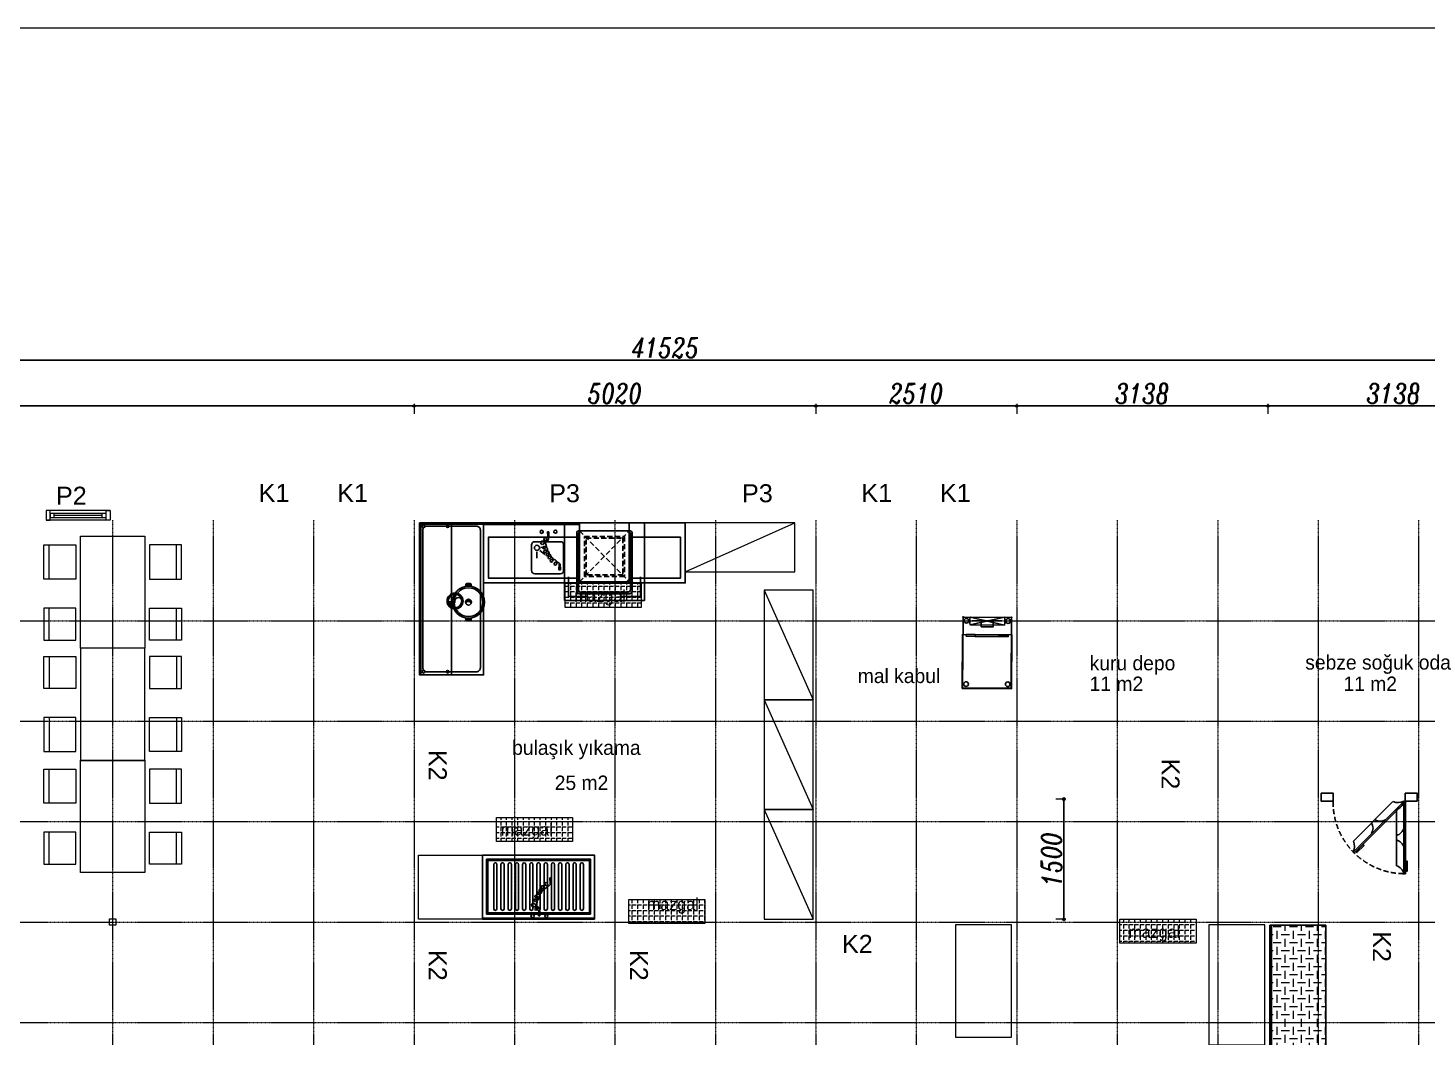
# Model space of a CAD drawing. Header units: millimetres. Extents: x 2046572 to 2142688, y 118270 to 150679.
# Drawn here: x 2062892 to 2080370, y 138072 to 150679 of the extents above; entities that cross this region are included whole.
import ezdxf

# ---------------------------------------------------------------- set-up
doc = ezdxf.new("R2010")
doc.units = ezdxf.units.MM
doc.header["$LTSCALE"] = 0.5
doc.set_wipeout_variables(frame=1)
for name, pattern in [('CENTER2', [28.575, 19.05, -3.175, 3.175, -3.175]), ('CONTINU', [0]), ('DASHED', [19.05, 12.7, -6.35]), ('HIDDEN2', [4.7625, 3.175, -1.5875]), ('HIDDENX2', [19.05, 12.7, -6.35])]:
    doc.linetypes.add(name, pattern=pattern)
doc.layers.get('0').update_dxf_attribs({"lineweight": 13})
for name, color, linetype in [('0-MUTFAK', 7, 'Continuous'), ('200-EquipBorder-2d', 9, 'Continuous'), ('200-EquipInternal-2d', 252, 'Continuous'), ('200-EquipSteel-3d', 9, 'Continuous'), ('Kıtc-002 Çizgi', 7, 'Continuous'), ('Kıtc-034 Soğuk Oda', 1, 'Continuous'), ('S2000-002 Çizgi', 7, 'Continuous')]:
    doc.layers.add(name, color=color, linetype=linetype)
doc.layers.add('200-InsPoint-3D', color=3, linetype='Continuous', plot=False)
for name, color, linetype, lineweight in [('AKS', 31, 'CENTER2', 0), ('GRC-et', 10, 'Continuous', 15), ('KAPI', 213, 'Continuous', 13), ('OLCU', 7, 'Continuous', 15), ('PENCERE', 142, 'Continuous', 13), ('TEFRİS-M', 232, 'Continuous', 5), ('TEFRİŞŞ', 1, 'Continuous', 9)]:
    doc.layers.add(name, color=color, linetype=linetype, lineweight=lineweight)
doc.layers.add('ÖLÇÜ', color=7, linetype='Continuous', lineweight=9, true_color=0x908370)
doc.styles.add('Arch-Dim', font='italic8.shx', dxfattribs={"width": 0.75})
doc.styles.get("Standard").update_dxf_attribs({"font": 'romans.shx', "width": 0.75})
doc.styles.add('T3', font='arial.ttf')
doc.styles.add('TAKSİM', font='GOTHIC.TTF', dxfattribs={"height": 20})
doc.dimstyles.new('NURİŞ', dxfattribs={"dimtxt": 200, "dimasz": 1, "dimexe": 10, "dimexo": 50, "dimgap": 30, "dimtad": 1, "dimdec": 0, "dimrnd": 0.1, "dimzin": 12, "dimdsep": 46, "dimtxsty": 'Arch-Dim', "dimblk1": 'dot', "dimblk2": 'dot1', "dimsah": 1, "dimcen": 1, "dimse1": 1, "dimse2": 1, "dimclrd": 256, "dimclre": 256, "dimclrt": 256, "dimadec": 1, "dimazin": 3, "dimtfac": 1, "dimtdec": 0, "dimtix": 1, "dimtmove": 2, "dimatfit": 3, "dimfxl": 1, "dimtolj": 1, "dimtzin": 0, "dimarcsym": 0})
pattern_1 = [(270, (-104202.414, 8127.394), (69.85, 1e-13), [50.8, -19.05]), (8e-14, (-104202.414, 8127.394), (-1e-13, 69.85), [50.8, -19.05])]

# ---------------------------------------------------------------- blocks, each defined once
blk = doc.blocks.new('80x110')
at = {"layer": 'PENCERE'}
for p, q in [((1931734, 147171), (1930934, 147171)), ((1931734, 147051), (1930934, 147051)), ((1931034, 147086), (1931034, 147136)), ((1931634, 147111), (1931034, 147111)), ((1931634, 147086), (1931634, 147136))]:
    blk.add_line(p, q, dxfattribs=at)
for points in [[(1930984, 147171), (1930934, 147171), (1930934, 147051), (1930984, 147051)], [(1931684, 147171), (1931734, 147171), (1931734, 147051), (1931684, 147051)], [(1931684, 147086), (1931684, 147136), (1930984, 147136), (1930984, 147086)]]:
    blk.add_lwpolyline(points, close=True, dxfattribs=at)
blk = doc.blocks.new('dot')
at = {"layer": 'OLCU'}
h = blk.add_hatch(color=256, dxfattribs=at)
h.paths.add_polyline_path([(0, 15), (0, 0), (15, 0, 0.414214)])
h.paths.add_polyline_path([(0, 15, 0.414214), (-15, 0), (0, 0)])
h.paths.add_polyline_path([(-15, 0, 0.414214), (0, -15), (0, 0)])
h.paths.add_polyline_path([(15, 0), (0, 0), (0, -15, 0.414214)])
for p, q in [((-25, 0), (25, 0)), ((0, 25), (0, -100))]:
    blk.add_line(p, q, dxfattribs=at)
blk.add_circle((0, 0), 15, dxfattribs=at)
blk = doc.blocks.new('dot1')
at = {"layer": 'OLCU'}
h = blk.add_hatch(color=256, dxfattribs=at)
h.paths.add_polyline_path([(0, -15), (0, 0), (-15, 0, 0.414214)])
h.paths.add_polyline_path([(0, -15, 0.414214), (15, 0), (0, 0)])
h.paths.add_polyline_path([(15, 0, 0.414214), (0, 15), (0, 0)])
h.paths.add_polyline_path([(-15, 0), (0, 0), (0, 15, 0.414214)])
for p, q in [((25, 0), (-25, 0)), ((0, -25), (0, 100))]:
    blk.add_line(p, q, dxfattribs=at)
blk.add_circle((0, 0), 15, dxfattribs=at)
blk = doc.blocks.new('*D26')
at = {"layer": 'Defpoints', "color": 0, "linetype": 'CONTINU', "transparency": 16777216}
for p in [(2078383, 145957), (2081520, 144639), (2078383, 144529)]:
    blk.add_point(p, dxfattribs=at)
at = {"layer": 'ÖLÇÜ', "linetype": 'CONTINU', "lineweight": -2, "transparency": 16777216}
blk.add_line((2081519, 145957), (2078384, 145957), dxfattribs=at)
at = {"layer": 'ÖLÇÜ', "linetype": 'CONTINU', "lineweight": -2, "transparency": 16777216, "rotation": 180}
blk.add_blockref('dot1', (2078383, 145957), dxfattribs=at)
at = {"layer": 'ÖLÇÜ', "linetype": 'CONTINU', "lineweight": -2, "transparency": 16777216}
blk.add_blockref('dot', (2081520, 145957), dxfattribs=at)
at = {"layer": 'ÖLÇÜ', "linetype": 'CONTINU', "transparency": 16777216, "insert": (2079952, 146112), "char_height": 250, "attachment_point": 5, "style": 'Arch-Dim'}
blk.add_mtext('\\A1;3138', dxfattribs=at)
blk = doc.blocks.new('*D27')
at = {"layer": 'Defpoints', "color": 0, "linetype": 'CONTINU', "transparency": 16777216}
for p in [(2075245, 145957), (2075245, 144529), (2078383, 144529)]:
    blk.add_point(p, dxfattribs=at)
at = {"layer": 'ÖLÇÜ', "linetype": 'CONTINU', "lineweight": -2, "transparency": 16777216}
blk.add_line((2078382, 145957), (2075246, 145957), dxfattribs=at)
at = {"layer": 'ÖLÇÜ', "linetype": 'CONTINU', "lineweight": -2, "transparency": 16777216, "rotation": 180}
blk.add_blockref('dot1', (2075245, 145957), dxfattribs=at)
at = {"layer": 'ÖLÇÜ', "linetype": 'CONTINU', "lineweight": -2, "transparency": 16777216}
blk.add_blockref('dot', (2078383, 145957), dxfattribs=at)
at = {"layer": 'ÖLÇÜ', "linetype": 'CONTINU', "transparency": 16777216, "insert": (2076814, 146112), "char_height": 250, "attachment_point": 5, "style": 'Arch-Dim'}
blk.add_mtext('\\A1;3138', dxfattribs=at)
blk = doc.blocks.new('*D28')
at = {"layer": 'Defpoints', "color": 0, "linetype": 'CONTINU', "transparency": 16777216}
for p in [(2067715, 145957), (2067715, 144529), (2072735, 144529)]:
    blk.add_point(p, dxfattribs=at)
at = {"layer": 'ÖLÇÜ', "linetype": 'CONTINU', "lineweight": -2, "transparency": 16777216}
blk.add_line((2072734, 145957), (2067716, 145957), dxfattribs=at)
at = {"layer": 'ÖLÇÜ', "linetype": 'CONTINU', "lineweight": -2, "transparency": 16777216, "rotation": 180}
blk.add_blockref('dot1', (2067715, 145957), dxfattribs=at)
at = {"layer": 'ÖLÇÜ', "linetype": 'CONTINU', "lineweight": -2, "transparency": 16777216}
blk.add_blockref('dot', (2072735, 145957), dxfattribs=at)
at = {"layer": 'ÖLÇÜ', "linetype": 'CONTINU', "transparency": 16777216, "insert": (2070225, 146112), "char_height": 250, "attachment_point": 5, "style": 'Arch-Dim'}
blk.add_mtext('\\A1;5020', dxfattribs=at)
blk = doc.blocks.new('*D29')
at = {"layer": 'Defpoints', "color": 0, "linetype": 'CONTINU', "transparency": 16777216}
for p in [(2049637, 145957), (2049637, 144529), (2067715, 144529)]:
    blk.add_point(p, dxfattribs=at)
at = {"layer": 'ÖLÇÜ', "linetype": 'CONTINU', "lineweight": -2, "transparency": 16777216}
blk.add_line((2067714, 145957), (2049638, 145957), dxfattribs=at)
at = {"layer": 'ÖLÇÜ', "linetype": 'CONTINU', "lineweight": -2, "transparency": 16777216, "rotation": 180}
blk.add_blockref('dot1', (2049637, 145957), dxfattribs=at)
at = {"layer": 'ÖLÇÜ', "linetype": 'CONTINU', "lineweight": -2, "transparency": 16777216}
blk.add_blockref('dot', (2067715, 145957), dxfattribs=at)
at = {"layer": 'ÖLÇÜ', "linetype": 'CONTINU', "transparency": 16777216, "insert": (2058676, 146112), "char_height": 250, "attachment_point": 5, "style": 'Arch-Dim'}
blk.add_mtext('\\A1;18079', dxfattribs=at)
blk = doc.blocks.new('*D30')
at = {"layer": 'Defpoints', "color": 0, "linetype": 'CONTINU', "transparency": 16777216}
for p in [(2050090, 146529), (2091615, 144639), (2050090, 144529)]:
    blk.add_point(p, dxfattribs=at)
at = {"layer": 'ÖLÇÜ', "linetype": 'CONTINU', "lineweight": -2, "transparency": 16777216}
blk.add_line((2091614, 146529), (2050091, 146529), dxfattribs=at)
at = {"layer": 'ÖLÇÜ', "linetype": 'CONTINU', "lineweight": -2, "transparency": 16777216, "rotation": 180}
blk.add_blockref('dot1', (2050090, 146529), dxfattribs=at)
at = {"layer": 'ÖLÇÜ', "linetype": 'CONTINU', "lineweight": -2, "transparency": 16777216}
blk.add_blockref('dot', (2091615, 146529), dxfattribs=at)
at = {"layer": 'ÖLÇÜ', "linetype": 'CONTINU', "transparency": 16777216, "insert": (2070853, 146684), "char_height": 250, "attachment_point": 5, "style": 'Arch-Dim'}
blk.add_mtext('\\A1;41525', dxfattribs=at)
blk = doc.blocks.new('YEMEK MASASI 4 KİŞİLİK')
for p, q in [((204766, 129592), (204338, 129592)), ((204338, 129592), (204338, 129192)), ((204766, 129526), (204338, 129526)), ((204766, 129192), (204766, 129592)), ((205127, 129192), (205127, 129592)), ((205127, 129592), (205527, 129592)), ((205527, 129526), (205127, 129526)), ((205527, 129592), (205527, 129192)), ((204338, 129192), (204766, 129192)), ((205527, 129192), (205127, 129192)), ((205629, 129131), (204229, 129131)), ((204229, 129131), (204229, 128331)), ((205629, 128331), (205629, 129131)), ((204229, 128331), (205629, 128331)), ((204338, 128270), (204766, 128270)), ((204338, 127870), (204338, 128270)), ((204766, 128270), (204766, 127870)), ((205527, 128270), (205127, 128270)), ((205127, 128270), (205127, 127870)), ((205527, 127870), (205527, 128270)), ((204766, 127932), (204338, 127932)), ((204766, 127870), (204338, 127870)), ((205527, 127932), (205127, 127932)), ((205127, 127870), (205527, 127870))]:
    blk.add_line(p, q)
blk = doc.blocks.new('A$C7ED97EAE')
at = {"layer": 'Kıtc-002 Çizgi'}
for p, q in [((3.5, 88.5), (65.5, 88.5)), ((3.5, 15), (3.5, 88.5)), ((65.5, 88.5), (65.5, 15)), ((0, 3), (0, 76.5)), ((2, 78.5), (3.5, 78.5)), ((2, 5), (2, 75)), ((3.5, 78.5), (65.5, 78.5)), ((3.5, 76.5), (3.5, 76.5)), ((65.5, 78.5), (67, 78.5)), ((65.5, 76.5), (65.5, 76.5)), ((67, 75), (67, 5)), ((69, 76.5), (69, 3)), ((66, 0), (3, 0)), ((65.5, 15), (3.5, 15)), ((64, 2), (5, 2)), ((67, 15), (65.5, 15))]:
    blk.add_line(p, q, dxfattribs=at)
at = {"layer": 'Kıtc-002 Çizgi', "linetype": 'DASHED'}
for p, q in [((65.5, 78.5), (3.5, 15)), ((65.5, 15), (3.5, 78.5))]:
    blk.add_line(p, q, dxfattribs=at)
for points in [[(9.5, 21.5), (59.5, 21.5), (59.5, 71.5), (9.5, 71.5)], [(11.5, 23.5), (57.5, 23.5), (57.5, 69.5), (11.5, 69.5)]]:
    blk.add_lwpolyline(points, close=True, dxfattribs=at)
at = {"layer": 'Kıtc-002 Çizgi'}
for centre, radius, start, end in [((2, 76.5), 2, 90, 180), ((3.5, 75), 1.5, 90, 180), ((65.5, 75), 1.5, 0, 90), ((67, 76.5), 2, 0, 90), ((3, 3), 3, 180, 270), ((5, 5), 3, 180, 270), ((64, 5), 3, 270, 0), ((66, 3), 3, 270, 0)]:
    blk.add_arc(centre, radius, start, end, dxfattribs=at)
blk = doc.blocks.new('A$C7BE05278')
at = {"layer": 'S2000-002 Çizgi'}
h = blk.add_hatch(color=256, dxfattribs=at)
h.paths.add_polyline_path([(4.7, 9.9, -0.025454), (4.8, 10.4, 0.278063), (0.8, 7.5), (1.2, 7.3, -0.265675)])
h.paths.add_polyline_path([(5.4, 10.4, 0.028094), (4.8, 10.4, 0.025454), (4.7, 9.9, -0.030609), (5.2, 9.9, -0.027259)])
h.paths.add_polyline_path([(5.4, 10.4, 0.027259), (5.2, 9.9, -0.171751), (7.9, 9), (7.9, 9), (7.9, 9, -1.347305), (5.2, 7.1, -0.147228), (5.2, 9.9, 0.030609), (4.7, 9.9, 0.138731), (4.7, 7, 1.347306), (8.2, 9.4, 0.162476)])
h.paths.add_polyline_path([(12.5, 12.7), (12.7, 13.1, 0.483116), (4.8, 10.4, -0.028094), (5.4, 10.4, -0.470681)])
for p, q in [((14.4, 47.6), (14.3, 41.7)), ((14.4, 47.6), (14.3, 41.7)), ((14.3, 41.7), (15.9, 41.7)), ((14.3, 41.7), (15.9, 41.7)), ((16, 47.6), (14.4, 47.6)), ((16, 47.6), (14.4, 47.6)), ((15.1, 47.6), (15, 38.9)), ((15.9, 41.7), (16, 47.6)), ((15.9, 41.7), (16, 47.6)), ((0.5, 7.3), (0, 0)), ((0.5, 7.3), (0, 0)), ((0, 0), (1.9, 0)), ((1.5, 7.3), (0.5, 7.3)), ((1.5, 7.3), (0.5, 7.3)), ((1.9, 0), (1.5, 7.3)), ((1.9, 0), (1.5, 7.3))]:
    blk.add_line(p, q, dxfattribs=at)
for centre in [(6.3, 47.8), (23.5, 47.6)]:
    blk.add_circle(centre, 1.99, dxfattribs=at)
for centre, radius, start, end in [((17.8, 38.9), 2.86, 179.43, 359.43), ((19.1, 38.9), 1.6, 359.43, 179.43), ((25.1, 38.8), 7.64, 179.43, 242.0346), ((23.5, 30.9), 5.53, 105.7663, 225.7833), ((22.6, 34), 2.23, 242.0346, 105.7663), ((15.6, 16.7), 3.77, 86.0156, 220.6772), ((18.1, 21.1), 3.83, 52.4089, 229.1112), ((16.5, 19.2), 1.37, 229.1112, 116.3243), ((20, 25.6), 3.8, 74.9498, 261.6763), ((19.6, 23.1), 1.26, 261.6763, 52.4089), ((20.6, 27.9), 1.41, 225.7833, 74.9498), ((4.8, 5.6), 4.31, 51.245, 156.7533), ((9.4, 8.6), 4.83, 57.0103, 197.5795), ((6.4, 7.6), 1.7, 197.5795, 51.245), ((14.4, 12.6), 4.98, 103.1199, 200.7743), ((11.2, 11.3), 1.54, 200.7743, 57.0103), ((13.7, 15.7), 1.76, 236.8088, 103.1199)]:
    blk.add_arc(centre, radius, start, end, dxfattribs=at)
blk.add_solid([(15.9, 41.7), (14.3, 41.7), (16, 47.6), (14.4, 47.6)], dxfattribs=at)
blk = doc.blocks.new('A$C7327736A')
at = {"layer": 'S2000-002 Çizgi'}
for p, q in [((48.3, 44.3), (40.5, 45.4)), ((49.6, 40.5), (43.5, 35.4)), ((53.5, 38.8), (53.5, 30.9))]:
    blk.add_line(p, q, dxfattribs=at)
for points in [[(0, 75), (120, 75), (120, 0), (0, 0)], [(0, 75), (120, 75), (120, 73), (0, 73)], [(0, 57), (114, 57), (114, 6), (0, 6)]]:
    blk.add_lwpolyline(points, close=True, dxfattribs=at)
blk.add_lwpolyline([(56, 11.5), (24, 11.5, -0.414214), (20, 15.5), (20, 47.5, -0.414214), (24, 51.5), (56, 51.5, -0.414214), (60, 47.5), (60, 15.5, -0.414214)], format="xyb", close=True, dxfattribs=at)
blk.add_circle((53.3, 43.8), 3.19, dxfattribs=at)
blk.add_blockref('A$C7BE05278', (24, 16.2), dxfattribs=at)
blk = doc.blocks.new('A$C3049075E')
at = {"layer": 'S2000-002 Çizgi'}
for points in [[(70, 0), (0, 0), (0, 75), (70, 75)], [(70, 18), (6, 18), (6, 69), (70, 69)]]:
    blk.add_lwpolyline(points, close=True, dxfattribs=at)
blk = doc.blocks.new('A$C63C40D4A')
at = {"layer": 'S2000-002 Çizgi', "color": 254}
for p, q in [((14, 11.5), (14, 67)), ((18, 11.5), (18, 67)), ((23, 11.5), (23, 67)), ((27, 11.5), (27, 67)), ((32, 11.5), (32, 67)), ((36, 11.5), (36, 67)), ((41, 11.5), (41, 67)), ((45, 11.5), (45, 67)), ((50, 11.5), (50, 67)), ((54, 11.5), (54, 67)), ((59, 11.5), (59, 67)), ((63, 11.5), (63, 67)), ((68, 11.5), (68, 67)), ((72, 11.5), (72, 67)), ((77, 11.5), (77, 67)), ((81, 11.5), (81, 67)), ((86, 11.5), (86, 67)), ((90, 11.5), (90, 67)), ((95, 11.5), (95, 67)), ((99, 11.5), (99, 67)), ((104, 11.5), (104, 67)), ((108, 11.5), (108, 67)), ((113, 11.5), (113, 67)), ((117, 11.5), (117, 67)), ((122, 11.5), (122, 67)), ((126, 11.5), (126, 67))]:
    blk.add_line(p, q, dxfattribs=at)
at = {"layer": 'S2000-002 Çizgi'}
for points in [[(0, 80), (140, 80), (140, 78.5), (0, 78.5)], [(0, 80), (140, 80), (140, 0), (0, 0)], [(5, 73.5), (135, 73.5), (135, 5), (5, 5)], [(6.5, 72), (133.5, 72), (133.5, 6.5), (6.5, 6.5)]]:
    blk.add_lwpolyline(points, close=True, dxfattribs=at)
at = {"layer": 'S2000-002 Çizgi', "color": 254}
for centre, start, end in [((16, 67), 0, 180), ((25, 67), 0, 180), ((34, 67), 0, 180), ((43, 67), 0, 180), ((52, 67), 0, 180), ((61, 67), 0, 180), ((70, 67), 0, 180), ((79, 67), 0, 180), ((88, 67), 0, 180), ((97, 67), 0, 180), ((106, 67), 0, 180), ((115, 67), 0, 180), ((124, 67), 0, 180), ((16, 11.5), 180, 0), ((25, 11.5), 180, 0), ((34, 11.5), 180, 0), ((43, 11.5), 180, 0), ((52, 11.5), 180, 0), ((61, 11.5), 180, 0), ((70, 11.5), 180, 0), ((79, 11.5), 180, 0), ((88, 11.5), 180, 0), ((97, 11.5), 180, 0), ((106, 11.5), 180, 0), ((115, 11.5), 180, 0), ((124, 11.5), 180, 0)]:
    blk.add_arc(centre, 2, start, end, dxfattribs=at)
blk = doc.blocks.new('A$C16655EB0')
at = {"layer": 'S2000-002 Çizgi'}
for name, p in [('A$C63C40D4A', (0, 0)), ('A$C7BE05278', (54, 28.3))]:
    blk.add_blockref(name, p, dxfattribs=at)
blk = doc.blocks.new('A$C53E03B34')
at = {"layer": 'Kıtc-002 Çizgi'}
for points in [[(3.7, 16.6), (2, 16.6, -0.414214), (0, 18.6), (0, 21.4, -0.414214), (2, 23.4), (3.7, 23.4)], [(43.1, 16.6), (44.9, 16.6, 0.414214), (46.9, 18.6), (46.9, 21.4, 0.414214), (44.9, 23.4), (43.1, 23.4)]]:
    blk.add_lwpolyline(points, format="xyb", dxfattribs=at)
for points in [[(2.8, 17.6), (2, 17.6, -0.414214), (1, 18.6), (1, 21.4, -0.414214), (2, 22.4), (2.8, 22.4)], [(44, 17.6), (44.9, 17.6, 0.414214), (45.9, 18.6), (45.9, 21.4, 0.414214), (44.9, 22.4), (44, 22.4)]]:
    blk.add_lwpolyline(points, format="xyb", close=True, dxfattribs=at)
for points in [[(22.1, 23.4), (24.2, 21.8), (24.2, 18.1), (22.7, 16.4)], [(23.5, 23.7), (25.2, 22.3), (25.2, 17.7), (23.8, 16.3)]]:
    blk.add_lwpolyline(points, dxfattribs=at)
for radius in [20, 18, 3.66]:
    blk.add_circle((23.4, 20), radius, dxfattribs=at)
blk = doc.blocks.new('A$C02D540D2')
at = {"layer": 'S2000-002 Çizgi'}
h = blk.add_hatch(color=256, dxfattribs=at)
edge = h.paths.add_edge_path(flags=17)
edge.add_arc((44.3, 92.4), 8.5, 0, 360)
edge = h.paths.add_edge_path()
edge.add_arc((44.3, 92.4), 10, 0, 360)
edge = h.paths.add_edge_path(flags=16)
edge.add_arc((40, 92.4), 4.25, 180, 360)
at = {"ltscale": 5}
for points in [[(80, 188), (0, 188), (0, 190), (80, 190)], [(2, 188), (0, 188), (0, 0), (2, 0)]]:
    blk.add_lwpolyline(points, close=True, dxfattribs=at)
at = {"layer": 'S2000-002 Çizgi'}
for points in [[(0, 190), (0, 0), (80, 0), (80, 190)], [(40, 190), (40, 0), (0, 0), (0, 190)]]:
    blk.add_lwpolyline(points, close=True, dxfattribs=at)
blk.add_lwpolyline([(4, 181), (4, 9, 0.414214), (9, 4), (71, 4, 0.414214), (76, 9), (76, 181, 0.414214), (71, 186), (9, 186, 0.414214)], format="xyb", close=True, dxfattribs=at)
for centre, radius in [((4.9, 185.9), 1.65), ((35.1, 185.9), 1.65), ((44.3, 92.4), 10), ((44.3, 92.4), 8.5), ((4.9, 4.1), 1.65), ((35.1, 4.1), 1.65)]:
    blk.add_circle(centre, radius, dxfattribs=at)
for centre, start, end in [((40, 92.4), 180, 0), ((48.5, 92.4), 0, 180)]:
    blk.add_arc(centre, 4.25, start, end, dxfattribs=at)
at = {"layer": 'S2000-002 Çizgi', "xscale": -1, "rotation": 270.0000000000001}
blk.add_blockref('A$C53E03B34', (41.2, 67.5), dxfattribs=at)
blk = doc.blocks.new('A$C60E3056A')
at = {"layer": 'Kıtc-034 Soğuk Oda', "color": 3}
blk.add_line((13.3, 80), (13.3, 10), dxfattribs=at)
for points in [[(1.8, 0), (3.8, 0), (3.8, 90), (1.8, 90)], [(1.4, 3), (0, 3), (0, 15.7), (1.4, 15.7)]]:
    blk.add_lwpolyline(points, close=True, dxfattribs=at)
for centre, radius, start, end in [((17.9, 93.9), 14.6, 195.6381, 251.6489), ((17.2, 61.2), 14, 196.3254, 253.6365), ((17.2, 28.8), 14, 106.3635, 163.6746), ((17.9, -3.9), 14.6, 108.3511, 164.3619)]:
    blk.add_arc(centre, radius, start, end, dxfattribs=at)
blk = doc.blocks.new('A$C4A7C2E03')
at = {"layer": 'Kıtc-034 Soğuk Oda', "color": 254}
blk.add_line((80, 0), (10, 0), dxfattribs=at)
for points in [[(0, 11.5), (0, 9.5), (90, 9.5), (90, 11.5)], [(3, 11.9), (3, 13.3), (15.7, 13.3), (15.7, 11.9)]]:
    blk.add_lwpolyline(points, close=True, dxfattribs=at)
for centre, radius, start, end in [((-3.9, -4.6), 14.6, 18.3511, 74.3619), ((28.8, -3.8), 14, 16.3635, 73.6746), ((61.2, -3.8), 14, 106.3254, 163.6365), ((93.9, -4.6), 14.6, 105.6381, 161.6489)]:
    blk.add_arc(centre, radius, start, end, dxfattribs=at)
blk = doc.blocks.new('A$C65962AFD')
at = {"color": 3}
blk.add_wipeout([(90.7, 105), (90.7, 15), (100.7, 15), (100.7, 105)], dxfattribs=at).dxf.layer = 'Kıtc-034 Soğuk Oda'
at = {"layer": 'Kıtc-002 Çizgi', "color": 254, "linetype": 'DASHED'}
blk.add_arc((89.5, 104.5), 89.5, 180.9342, 270.7837, dxfattribs=at)
at = {"layer": 'Kıtc-034 Soğuk Oda'}
for points in [[(100.7, 105), (100.7, 120), (90.7, 120), (90.7, 105)], [(100.7, 0), (100.7, 15), (90.7, 15), (90.7, 0)]]:
    blk.add_lwpolyline(points, close=True, dxfattribs=at)
at = {"layer": 'Kıtc-002 Çizgi'}
blk.add_blockref('A$C4A7C2E03', (0, 94.1), dxfattribs=at)
at = {"layer": 'Kıtc-002 Çizgi', "rotation": 315}
blk.add_blockref('A$C60E3056A', (24.3, 42.7), dxfattribs=at)
blk = doc.blocks.new('PoliTT.E.160-70')
at = {"layer": 'GRC-et'}
h = blk.add_hatch(dxfattribs=at)
h.set_pattern_fill('CHECKERED', color=256, scale=10, style=0)
h.set_pattern_definition([(0, (160, 0), (10, 10), [10, -10]), (90, (165, 5), (-10, 10), [10, -10])])
h.paths.add_polyline_path([(0, -70), (160, -70), (160, -2), (0, -2)])
for p, q in [((0, 0), (160, 0)), ((0, -70), (0, 0)), ((160, 0), (160, -70)), ((160, -2), (0, -2)), ((160, -70), (0, -70))]:
    blk.add_line(p, q)
blk = doc.blocks.new('A$C0D18546B')
at = {"layer": '200-EquipBorder-2d', "color": 4, "elevation": 7.5}
blk.add_lwpolyline([(82.2, 119), (1.2, 119.5), (0.5, 1.5), (81.5, 1)], close=True, dxfattribs=at)
at = {"layer": '200-EquipInternal-2d', "color": 251, "elevation": 7.5}
blk.add_lwpolyline([(70.1, 106.1, 0.128902), (70.2, 119.1), (13.1, 106.4), (70.1, 106.1), (13.2, 119.4, 0.128902), (13.1, 106.4, 0.105835)], format="xyb", dxfattribs=at)
at = {"layer": '200-EquipSteel-3d', "color": 251, "extrusion": (-0.005641, -0.999984, 0)}
for p, q in [((41.6, 103.2, 144.1), (46.5, 103.2, 164.2)), ((6.5, 87.4, 32.5), (6.5, 90.4, 32.5)), ((6.5, 90.4, 32.5), (21.5, 90.3, 82.5)), ((76.5, 87, 32.5), (6.5, 87.4, 32.5)), ((6.5, 87.4, 32.5), (21.5, 87.3, 82.5)), ((21.5, 90.3, 82.5), (61.5, 90.1, 82.5)), ((21.5, 87.3, 82.5), (61.5, 87.1, 82.5)), ((61.5, 90.1, 82.5), (76.5, 90, 32.5)), ((61.5, 87.1, 82.5), (76.5, 87, 32.5)), ((76.5, 90, 32.5), (76.5, 87, 32.5))]:
    blk.add_line(p, q, dxfattribs=at)
at = {"layer": '200-EquipSteel-3d', "color": 251, "extrusion": (0.999984, -0.005641, 0)}
for p, q in [((21.5, 90.3, 82.5), (21.5, 87.3, 82.5)), ((61.5, 90.1, 82.5), (61.5, 87.1, 82.5))]:
    blk.add_line(p, q, dxfattribs=at)
at = {"layer": '200-EquipSteel-3d', "color": 251}
for centre in [(6.8, 113.3, 7.5), (76.3, 112.9, 7.5)]:
    blk.add_circle(centre, 3.92, dxfattribs=at)
at = {"layer": '200-EquipSteel-3d', "color": 251, "extrusion": (-0.005641, -0.999984, 0)}
for radius in [25, 23]:
    blk.add_circle((41, 144.1, -113.5), radius, dxfattribs=at)
at = {"layer": '200-EquipSteel-3d'}
for centre in [(6.2, 7.8, 7.5), (75.7, 7.5, 7.5)]:
    blk.add_circle(centre, 3.92, dxfattribs=at)
at = {"layer": '200-EquipSteel-3d', "color": 251}
for points in [[(6.5, 87.4, 32.5), (21.5, 87.3, 82.5), (21.5, 90.3, 82.5), (6.5, 90.4, 32.5)], [(76.5, 90, 32.5), (61.5, 90.1, 82.5), (21.5, 90.3, 82.5), (6.5, 90.4, 32.5)], [(6.5, 87.4, 32.5), (21.5, 87.3, 82.5), (61.5, 87.1, 82.5), (76.5, 87, 32.5)], [(61.5, 90.1, 82.5), (21.5, 90.3, 82.5), (21.5, 87.3, 82.5), (61.5, 87.1, 82.5)], [(61.5, 87.1, 82.5), (61.5, 90.1, 82.5), (76.5, 90, 32.5), (76.5, 87, 32.5)]]:
    blk.add_3dface(points, dxfattribs=at)
at = {"layer": '200-InsPoint-3D', "color": 4}
blk.add_point((1.2, 119.5, 7.5), dxfattribs=at)
blk.add_point((1.2, 119.5, 7.5), dxfattribs=at)
at = {"layer": '200-InsPoint-3D'}
for p in [(82.2, 119, 7.5), (82.2, 119, 7.5), (0.5, 1.5, 7.5), (0.5, 1.5, 7.5), (81.5, 1, 7.5), (81.5, 1, 7.5)]:
    blk.add_point(p, dxfattribs=at)
at = {"layer": '200-InsPoint-3D', "color": 4}
blk.add_attdef('DISTANG', (1.2, 119.5, 7.5), '', height=0.1, rotation=359.6768, dxfattribs=at)
at = {"layer": '200-EquipSteel-3d', "color": 4}
mesh = blk.add_polymesh((6, 3), dxfattribs=at)
for k, corner in enumerate([(81.5, 1, 27.5), (81.5, 1, 12.5), (81.5, 1, 12.5), (0.5, 1.5, 27.5), (0.5, 1.5, 12.5), (0.5, 1.5, 12.5), (1.2, 119.5, 27.5), (1.2, 119.5, 12.5), (0.5, 1.5, 12.5), (82.2, 119, 27.5), (82.2, 119, 12.5), (81.5, 1, 12.5), (82.2, 119, 27.5), (82.2, 119, 27.5), (81.5, 1, 27.5), (1.2, 119.5, 27.5), (1.2, 119.5, 27.5), (0.5, 1.5, 27.5)]):
    mesh.set_mesh_vertex(divmod(k, 3), corner)
at = {"layer": '200-EquipSteel-3d', "color": 251}
mesh = blk.add_polymesh((6, 3), dxfattribs=at)
for k, corner in enumerate([(31.6, 103.3, 119.1), (31.6, 103.3, 27.5), (31.6, 103.3, 27.5), (31.6, 113.3, 119.1), (31.6, 113.3, 27.5), (31.6, 113.3, 27.5), (51.6, 113.2, 119.1), (51.6, 113.2, 27.5), (31.6, 113.3, 27.5), (51.6, 103.2, 119.1), (51.6, 103.2, 27.5), (31.6, 103.3, 27.5), (51.6, 103.2, 119.1), (51.6, 103.2, 119.1), (31.6, 103.3, 119.1), (51.6, 113.2, 119.1), (51.6, 113.2, 119.1), (31.6, 113.3, 119.1)]):
    mesh.set_mesh_vertex(divmod(k, 3), corner)
mesh = blk.add_polymesh((6, 3), dxfattribs=at)
for k, corner in enumerate([(82, 0, 32.5), (82, 0, 27.5), (82, 0, 27.5), (0, 0.5, 32.5), (0, 0.5, 27.5), (0, 0.5, 27.5), (0.5, 90.5, 32.5), (0.5, 90.5, 27.5), (0, 0.5, 27.5), (82.5, 90, 32.5), (82.5, 90, 27.5), (82, 0, 27.5), (82.5, 90, 32.5), (82.5, 90, 32.5), (82, 0, 32.5), (0.5, 90.5, 32.5), (0.5, 90.5, 32.5), (0, 0.5, 32.5)]):
    mesh.set_mesh_vertex(divmod(k, 3), corner)
blk = doc.blocks.new('*D70')
at = {"layer": 'Defpoints', "color": 0, "linetype": 'CONTINU', "transparency": 16777216}
for p in [(2072735, 145957), (2072735, 144529), (2075245, 144529)]:
    blk.add_point(p, dxfattribs=at)
at = {"layer": 'ÖLÇÜ', "linetype": 'CONTINU', "lineweight": -2, "transparency": 16777216}
blk.add_line((2075244, 145957), (2072736, 145957), dxfattribs=at)
at = {"layer": 'ÖLÇÜ', "linetype": 'CONTINU', "lineweight": -2, "transparency": 16777216, "rotation": 180}
blk.add_blockref('dot1', (2072735, 145957), dxfattribs=at)
at = {"layer": 'ÖLÇÜ', "linetype": 'CONTINU', "lineweight": -2, "transparency": 16777216}
blk.add_blockref('dot', (2075245, 145957), dxfattribs=at)
at = {"layer": 'ÖLÇÜ', "linetype": 'CONTINU', "transparency": 16777216, "insert": (2073990, 146112), "char_height": 250, "attachment_point": 5, "style": 'Arch-Dim'}
blk.add_mtext('\\A1;2510', dxfattribs=at)
blk = doc.blocks.new('*D82')
at = {"layer": 'Defpoints', "color": 0, "linetype": 'CONTINU', "transparency": 16777216}
for p in [(2075833, 141044), (2075855, 141044), (2075855, 139544)]:
    blk.add_point(p, dxfattribs=at)
at = {"layer": 'ÖLÇÜ', "linetype": 'CONTINU', "lineweight": -2, "transparency": 16777216}
blk.add_line((2075833, 139545), (2075833, 141043), dxfattribs=at)
for name, p, rotation in [('dot1', (2075833, 141044), 90), ('dot', (2075833, 139544), 270)]:
    blk.add_blockref(name, p, dxfattribs=dict(at, rotation=rotation))
at = {"layer": 'ÖLÇÜ', "linetype": 'CONTINU', "transparency": 16777216, "insert": (2075678, 140294), "char_height": 250, "attachment_point": 5, "rotation": 90, "style": 'Arch-Dim'}
blk.add_mtext('\\A1;1500', dxfattribs=at)

msp = doc.modelspace()

# ---------------------------------------------------------------- hatches: boundary and pattern name
at = {"true_color": 0xcd2027}
h = msp.add_hatch(dxfattribs=at)
h.set_pattern_fill('ANGLE', color=242, scale=10, angle=270)
h.set_pattern_definition(pattern_1)
h.paths.add_polyline_path([(2069602.1, 143440.5), (2069602.1, 143740.5), (2070552.1, 143740.5), (2070552.1, 143440.5)])
h = msp.add_hatch(dxfattribs=at)
h.set_pattern_fill('ANGLE', color=242, scale=10, angle=270)
h.set_pattern_definition([(270, (2001183.36, 160673.89), (69.85, 1e-13), [50.8, -19.05]), (360, (2001183.36, 160673.89), (-1e-13, 69.85), [50.8, -19.05])])
h.paths.add_polyline_path([(2068746, 140514.5), (2068746, 140814.5), (2069696, 140814.5), (2069696, 140514.5)])
h = msp.add_hatch(dxfattribs=at)
h.set_pattern_fill('ANGLE', color=242, scale=10, angle=270)
h.set_pattern_definition(pattern_1)
h.paths.add_polyline_path([(2070399.3, 139491.1), (2070399.3, 139791.1), (2071349.3, 139791.1), (2071349.3, 139491.1)])
h = msp.add_hatch(dxfattribs=at)
h.set_pattern_fill('ANGLE', color=242, scale=10, angle=270)
h.set_pattern_definition([(270, (-103930.7, 8229.766), (69.85, 1e-13), [50.8, -19.05]), (8e-14, (-103930.7, 8229.766), (-1e-13, 69.85), [50.8, -19.05])])
h.paths.add_polyline_path([(2076534.1, 139243.6), (2076534.1, 139543.6), (2077484.1, 139543.6), (2077484.1, 139243.6)])

# ---------------------------------------------------------------- linework, layer by layer
at = {"color": 11, "true_color": 0xf27172}
for p, q in [((2071104.3, 143885.6), (2072474.3, 144495.6)), ((2072090.3, 143653.6), (2072700.3, 142283.6)), ((2072090.3, 142283.6), (2072700.3, 140913.6)), ((2072090.3, 140913.6), (2072700.3, 139543.6))]:
    msp.add_line(p, q, dxfattribs=at)
at = {"linetype": 'CONTINU'}
msp.add_lwpolyline([(2046572, 150678.5), (2094485.1, 150678.5), (2094485.1, 118269.8), (2046572, 118269.8), (2046572, 150678.5)], dxfattribs=at)
at = {"color": 11, "true_color": 0xf27172}
for points in [[(2071104.3, 143885.6), (2072474.3, 143885.6), (2072474.3, 144495.6), (2071104.3, 144495.6)], [(2072090.3, 143653.6), (2072090.3, 142283.6), (2072700.3, 142283.6), (2072700.3, 143653.6)], [(2072090.3, 142283.6), (2072090.3, 140913.6), (2072700.3, 140913.6), (2072700.3, 142283.6)], [(2072090.3, 140913.6), (2072090.3, 139543.6), (2072700.3, 139543.6), (2072700.3, 140913.6)]]:
    msp.add_lwpolyline(points, close=True, dxfattribs=at)
at = {"color": 242, "true_color": 0xcd2027}
for points in [[(2070552.1, 143740.5), (2070552.1, 143440.5), (2069602.1, 143440.5), (2069602.1, 143740.5)], [(2069696, 140814.5), (2069696, 140514.5), (2068746, 140514.5), (2068746, 140814.5)], [(2071349.3, 139791.1), (2071349.3, 139491.1), (2070399.3, 139491.1), (2070399.3, 139791.1)], [(2077484.1, 139543.6), (2077484.1, 139243.6), (2076534.1, 139243.6), (2076534.1, 139543.6)]]:
    msp.add_lwpolyline(points, close=True, dxfattribs=at)
at = {"color": 11, "ltscale": 5, "true_color": 0xf27172}
msp.add_lwpolyline([(2068571.3, 139543.6), (2067771.3, 139543.6), (2067771.3, 140343.6), (2068571.3, 140343.6)], close=True, dxfattribs=at)
at = {"color": 30, "ltscale": 5, "true_color": 0xf8991e}
for points in [[(2074480, 138072.4), (2075180, 138072.4), (2075180, 139472.4), (2074480, 139472.4)], [(2077644, 137974), (2078344, 137974), (2078344, 139472.4), (2077644, 139472.4)]]:
    msp.add_lwpolyline(points, close=True, dxfattribs=at)
at = {"layer": 'AKS', "linetype": 'HIDDEN2'}
for points in [[(2063950.3, 144528.6), (2063950.3, 131664.8)], [(2065205.3, 144528.6), (2065205.3, 131664.8)], [(2066460.3, 144528.6), (2066460.3, 131664.8)], [(2067715.3, 144528.6), (2067715.3, 131868.6)], [(2067715.3, 144528.6), (2067715.3, 131868.6)], [(2068970.3, 144528.6), (2068970.3, 131664.8)], [(2070225.3, 144528.6), (2070225.3, 131868.6)], [(2071480.3, 144528.6), (2071480.3, 131672.8)], [(2072735.3, 144528.6), (2072735.3, 131672.8)], [(2073990.3, 144528.6), (2073990.3, 131672.8)], [(2075245.3, 144528.6), (2075245.3, 131672.8)], [(2076500.3, 144528.6), (2076500.3, 131672.8)], [(2077755.3, 144528.6), (2077755.3, 131672.8)], [(2079010.3, 144528.6), (2079010.3, 131868.6)], [(2080265.3, 144528.6), (2080265.3, 131664.8)], [(2050090.3, 143273.6), (2091560.3, 143273.6)], [(2050090.3, 142018.6), (2091560.3, 142018.6)], [(2050090.3, 140763.6), (2091560.3, 140763.6)], [(2050090.3, 139508.6), (2091560.3, 139508.6)], [(2050090.3, 138253.6), (2091560.3, 138253.6)]]:
    msp.add_lwpolyline(points, dxfattribs=at)
at = {"layer": 'S2000-002 Çizgi', "color": 11, "linetype": 'HIDDENX2', "true_color": 0xf27172}
msp.add_lwpolyline([(2070594.3, 143525.6), (2069594.3, 143525.6), (2069594.3, 144495.6), (2070594.3, 144495.6)], close=True, dxfattribs=at)
for points in [[(2069890.1, 143575.6), (2069644.3, 143575.6), (2069644.3, 143821.4)], [(2070544.3, 143821.4), (2070544.3, 143575.6), (2070298.5, 143575.6)]]:
    msp.add_lwpolyline(points, dxfattribs=at)
at = {"layer": 'TEFRİŞŞ', "linetype": 'CONTINU'}
msp.add_lwpolyline([(2063910.3, 139548.6), (2063990.3, 139548.6), (2063990.3, 139468.6), (2063910.3, 139468.6), (2063910.3, 139548.6)], dxfattribs=at)

# ---------------------------------------------------------------- block references
at = {"color": 11, "ltscale": 5, "true_color": 0xf27172, "xscale": 10, "yscale": 10, "zscale": 10}
msp.add_blockref('A$C02D540D2', (2067784.3, 142595.6), dxfattribs=at)
at = {"color": 11, "true_color": 0xf27172, "xscale": -10, "yscale": 10, "zscale": 10}
msp.add_blockref('A$C7327736A', (2069784.3, 143745.6), dxfattribs=at)
at = {"color": 11, "ltscale": 5, "true_color": 0xf27172, "xscale": 10, "yscale": 10, "zscale": 10, "rotation": 180}
msp.add_blockref('A$C3049075E', (2071104.3, 144495.6), dxfattribs=at)
at = {"color": 30, "linetype": 'Continuous', "true_color": 0xf8991e, "xscale": 7.5, "yscale": 7.5, "zscale": 7.5}
msp.add_blockref('A$C0D18546B', (2074564.6, 142423, -1081.1), dxfattribs=at).add_auto_attribs({'DISTANG': '1438.053267457665^I4.997882194670638'})
at = {"layer": '0-MUTFAK', "color": 30, "true_color": 0xf8991e, "xscale": 10, "yscale": 10, "zscale": 10, "rotation": 89.99999999999999}
msp.add_blockref('PoliTT.E.160-70', (2078407.8, 137869.1), dxfattribs=at)
at = {"layer": 'S2000-002 Çizgi', "color": 11, "true_color": 0xf27172, "xscale": -10, "yscale": 10, "zscale": 10}
msp.add_blockref('A$C7ED97EAE', (2070439.3, 143610.6), dxfattribs=at)
at = {"layer": 'S2000-002 Çizgi', "color": 11, "true_color": 0xf27172, "xscale": 10, "yscale": 10, "zscale": 10, "rotation": 180}
msp.add_blockref('A$C16655EB0', (2069971.3, 140343.6), dxfattribs=at)
at = {"layer": 'TEFRİS-M', "xscale": -1, "rotation": 90}
for p in [(2192681.5, 348558.5), (2192681.5, 345758.5)]:
    msp.add_blockref('YEMEK MASASI 4 KİŞİLİK', p, dxfattribs=at)
at = {"layer": 'TEFRİS-M', "rotation": 90}
msp.add_blockref('YEMEK MASASI 4 KİŞİLİK', (2192681.5, -62700.5), dxfattribs=at)
at = {"layer": 'TEFRİŞŞ', "linetype": 'CONTINU'}
msp.add_blockref('80x110', (132183.7, -2522.1), dxfattribs=at)

# ---------------------------------------------------------------- texts
at = {"style": 'TAKSİM'}
for p in [(2069715.4, 143508), (2068800.4, 140590), (2070625.4, 139658.5), (2076639.1, 139311.4)]:
    msp.add_text('mazgal', height=150, dxfattribs=at).set_placement(p)
at = {"color": 30, "true_color": 0xf8991e, "style": 'TAKSİM'}
for s, p in [('kuru depo', (2076155.4, 142653.8)), ('sebze soğuk oda', (2078848.7, 142663)), ('mal kabul', (2073258.6, 142494.1)), ('11 m2', (2076155.4, 142395.4)), ('11 m2', (2079325.7, 142395.4)), ('bulaşık yıkama', (2068940.9, 141597.1)), ('25 m2', (2069472.8, 141159))]:
    msp.add_text(s, height=180, dxfattribs=at).set_placement(p)
at = {"layer": 'KAPI', "style": 'T3'}
for s, p in [('K1', (2065774.2, 144756.6)), ('K1', (2066755.5, 144756.6)), ('K1', (2073304.2, 144756.6)), ('K1', (2074285.5, 144756.6)), ('K2', (2073061.1, 139123.8))]:
    msp.add_text(s, height=225, dxfattribs=at).set_placement(p)
for p in [(2067899.3, 141660), (2077053.3, 141550.9), (2079693.3, 139394.6), (2067899.3, 139160), (2070412.3, 139160)]:
    msp.add_text('K2', height=225, rotation=270, dxfattribs=at).set_placement(p)
at = {"layer": 'PENCERE', "style": 'T3'}
for s, p in [('P2', (2063242, 144722.4)), ('P3', (2069403.8, 144753.4)), ('P3', (2071812.8, 144753.4))]:
    msp.add_text(s, height=225, dxfattribs=at).set_placement(p)

# ---------------------------------------------------------------- dimensions: what is measured, and where the dimension line sits
at = {"layer": 'ÖLÇÜ', "linetype": 'CONTINU'}
for base, p1, p2, picture, middle in [((2050090.3, 146529.5), (2091615.3, 144638.6), (2050090.3, 144528.6), '*D30', (2070852.8, 146684.5)), ((2049636.7898, 145957.3053), (2067715.2861, 144528.5638), (2049636.7898, 144528.5638), '*D29', (2058676.0379, 146112.3053)), ((2067715.3, 145957.3), (2072735.3, 144528.6), (2067715.3, 144528.6), '*D28', (2070225.3, 146112.3)), ((2072735.3, 145957.3), (2075245.3, 144528.6), (2072735.3, 144528.6), '*D70', (2073990.3, 146112.3)), ((2075245.2861128, 145957.305324), (2078382.7861128, 144528.5637786), (2075245.2861128, 144528.5637786), '*D27', (2076814.0361128, 146112.305324)), ((2078382.7861128, 145957.305324), (2081520.2861128, 144638.5637786), (2078382.7861128, 144528.5637786), '*D26', (2079951.5361128, 146112.305324))]:
    dim = msp.add_linear_dim(base=base, p1=p1, p2=p2, dimstyle='NURİŞ', override={"dimtxt": 250}, dxfattribs=at)
    dim.commit()
    dim.dimension.update_dxf_attribs({"geometry": picture, "text_midpoint": middle})
dim = msp.add_linear_dim(base=(2075833, 141043.6), p1=(2075855.3, 139543.6), p2=(2075855.3, 141043.6), angle=90, dimstyle='NURİŞ', override={"dimtxt": 250}, dxfattribs=at)
dim.commit()
dim.dimension.update_dxf_attribs({"geometry": '*D82', "text_midpoint": (2075678, 140293.6)})

# ---------------------------------------------------------------- next in the draw order: block references
at = {"layer": 'Kıtc-034 Soğuk Oda', "color": 30, "true_color": 0xf8991e, "xscale": -10, "yscale": 10, "zscale": 10, "rotation": 269.9998601791521}
msp.add_blockref('A$C65962AFD', (2079046.3, 140112.7), dxfattribs=at)

doc.saveas('drawing.dxf')
